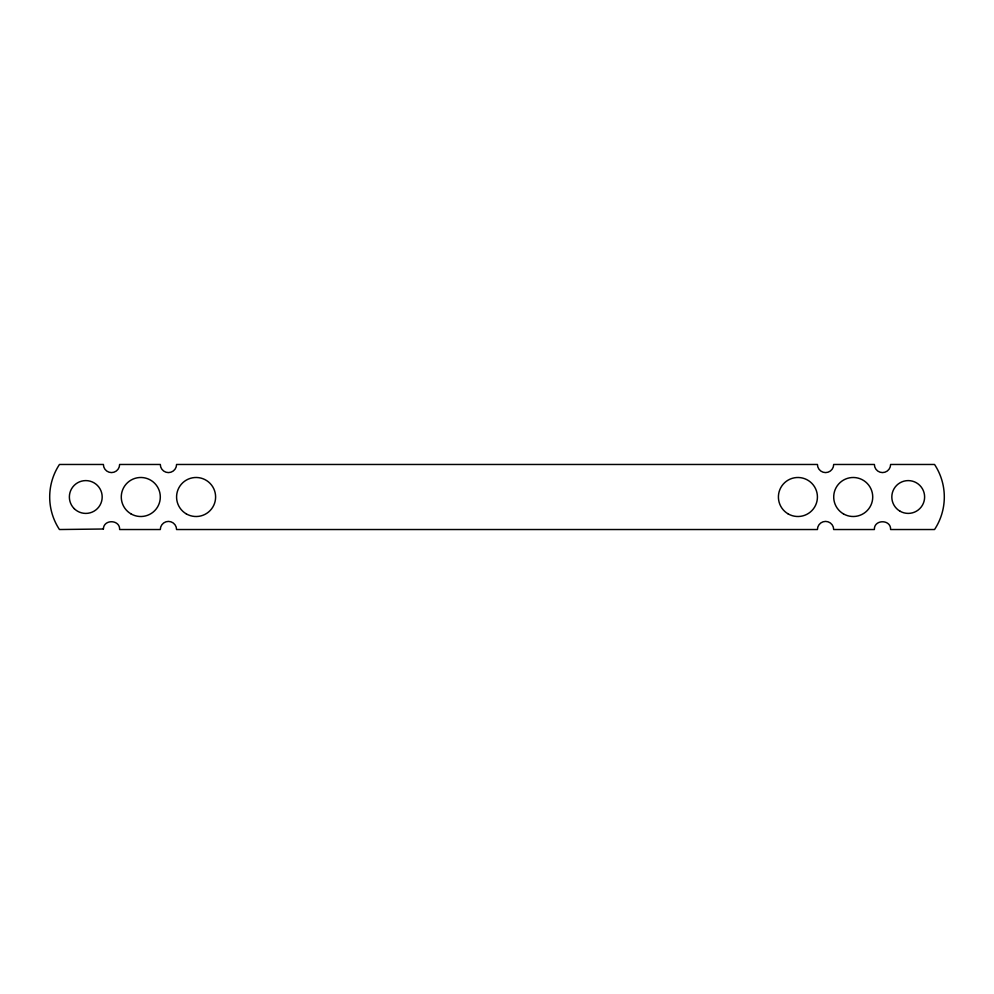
<?xml version="1.0" encoding="UTF-8"?>
<svg xmlns="http://www.w3.org/2000/svg" width="994" height="994" viewBox="0 0 994 994"><rect width="100%" height="100%" fill="white"/><g stroke="black" fill="none" stroke-linecap="round" stroke-linejoin="round"><path stroke-width="1.49" d="M103.388 529.007L59.454 529.529A59.093 59.093 0 0 1 59.454 464.471L103.388 464.471A8.114 8.114 0 0 0 111.514 472.585A8.114 8.114 0 0 0 119.628 464.471L160.307 464.471A8.138 8.138 0 0 0 168.433 472.597A8.138 8.138 0 0 0 176.572 464.471L817.428 464.471A8.138 8.138 0 0 0 825.567 472.597A8.138 8.138 0 0 0 833.693 464.471L874.372 464.471A8.114 8.114 0 0 0 882.486 472.585A8.114 8.114 0 0 0 890.612 464.471L934.546 464.471A59.093 59.093 0 0 1 934.546 529.529L890.624 529.529C891.046 519.179 873.937 519.179 874.36 529.529L833.693 529.529A8.138 8.138 0 0 0 825.567 521.403A8.138 8.138 0 0 0 817.428 529.529L176.572 529.529A8.138 8.138 0 0 0 168.433 521.403A8.138 8.138 0 0 0 160.307 529.529L119.64 529.529C120.075 519.489 103.6 518.98 103.388 529.007M186.325 513.898A19.52 19.52 0 0 0 215.611 497A19.52 19.52 0 0 0 186.325 480.102A19.52 19.52 0 0 0 186.325 513.898M131.022 513.898A19.52 19.52 0 0 0 160.307 497A19.52 19.52 0 0 0 131.022 480.102A19.52 19.52 0 0 0 131.022 513.898M74.177 508.605A16.401 16.401 0 0 0 101.624 501.249A16.401 16.401 0 0 0 81.533 481.158A16.401 16.401 0 0 0 74.177 508.605M788.155 513.898A19.52 19.52 0 0 0 817.428 497A19.52 19.52 0 0 0 788.155 480.102A19.52 19.52 0 0 0 788.155 513.898M843.459 513.898A19.52 19.52 0 0 0 872.732 497A19.52 19.52 0 0 0 843.459 480.102A19.52 19.52 0 0 0 843.459 513.898M900.017 511.202A16.401 16.401 0 0 0 924.619 497A16.401 16.401 0 0 0 900.017 482.798A16.401 16.401 0 0 0 900.017 511.202"/></g></svg>
